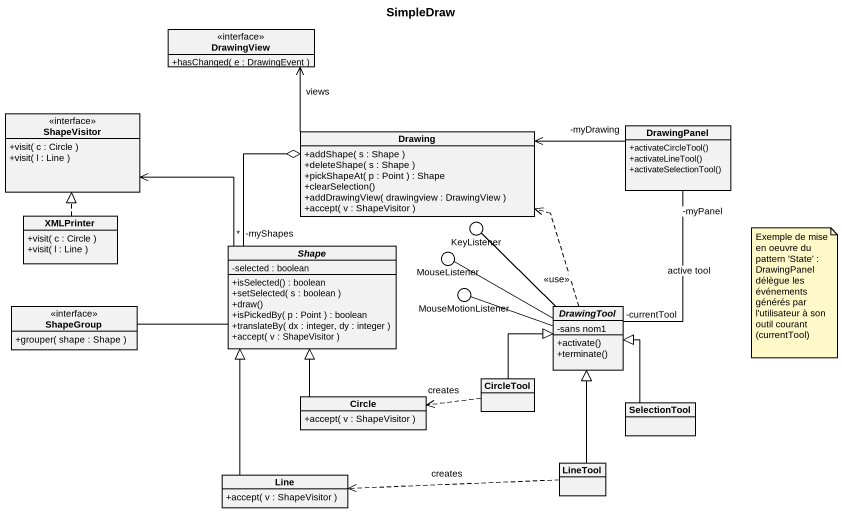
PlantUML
@startuml
title SimpleDraw
allowmixing
hide circle
hide empty members
skinparam classAttributeIconSize 0
interface DrawingView {
  +hasChanged( e : DrawingEvent )
}
interface ShapeVisitor {
  +visit( c : Circle )
  +visit( l : Line )
}
class Drawing {
  +addShape( s : Shape )
  +deleteShape( s : Shape )
  +pickShapeAt( p : Point ) : Shape
  +clearSelection()
  +addDrawingView( drawingview : DrawingView )
  +accept( v : ShapeVisitor )
}
class DrawingPanel {
  +activateCircleTool()
  +activateLineTool()
  +activateSelectionTool()
}
class XMLPrinter {
  +visit( c : Circle )
  +visit( l : Line )
}
() KeyListener
abstract class Shape {
  -selected : boolean
  +isSelected() : boolean
  +setSelected( s : boolean )
  +draw()
  +isPickedBy( p : Point ) : boolean
  +translateBy( dx : integer, dy : integer )
  +accept( v : ShapeVisitor )
}
() MouseListener
interface ShapeGroup {
  +grouper( shape : Shape )
}
() MouseMotionListener
abstract class DrawingTool {
  -sans nom1
  +activate()
  +terminate()
}
class CircleTool
class "Circle" as Circle_ {
  +accept( v : ShapeVisitor )
}
class SelectionTool
class LineTool
class Line {
  +accept( v : ShapeVisitor )
}
Drawing -up-> DrawingView : views
Drawing <-right- "-myDrawing" DrawingPanel
Drawing o-- "-myShapes\n*" Shape
DrawingPanel "-myPanel" -- "-currentTool" DrawingTool : active tool
XMLPrinter .up.|> ShapeVisitor
Shape -up-> ShapeVisitor
Shape -left- ShapeGroup
DrawingTool .up.> Drawing : <<use>>
DrawingTool -up- KeyListener
DrawingTool -left- MouseListener
DrawingTool -left- MouseMotionListener
CircleTool -up-|> DrawingTool
CircleTool .left.> Circle_ : creates
Circle_ -up-|> Shape
SelectionTool -up-|> DrawingTool
LineTool -up-|> DrawingTool
LineTool .left.> Line : creates
Line -up-|> Shape
note as N1
  Exemple de mise en oeuvre du pattern 'State' : DrawingPanel délègue les événements générés par l'utilisateur à son outil courant (currentTool)
end note
@enduml
